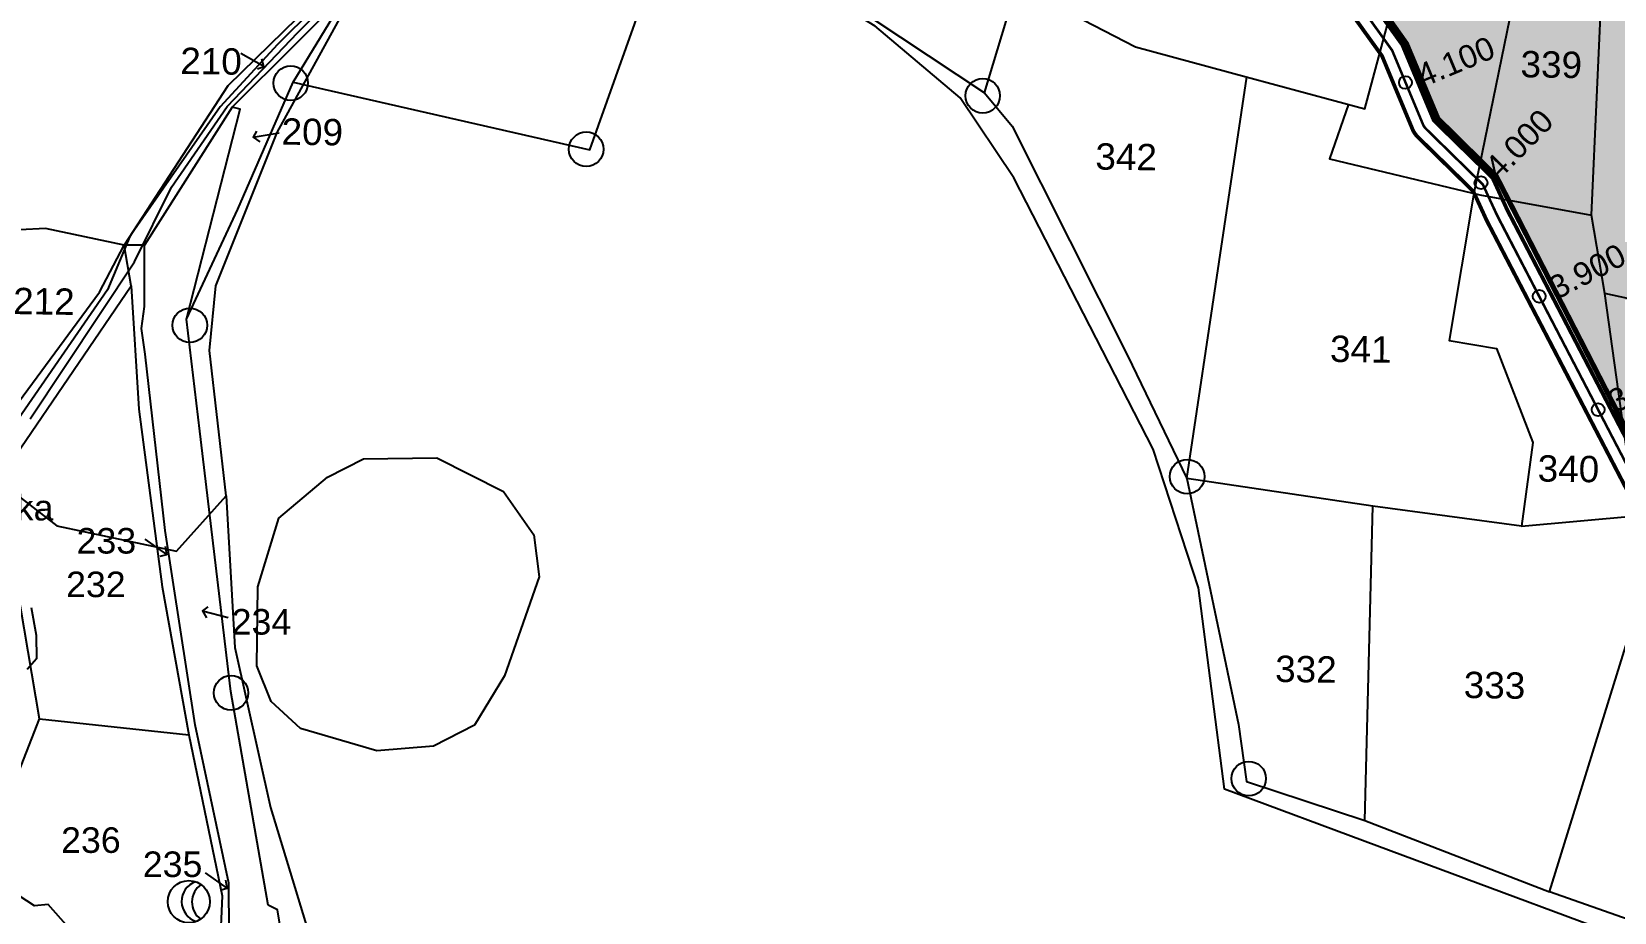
# Model space of a CAD drawing. Header units: inches. Extents: x 204181 to 273365, y 1587708 to 1600456.
# Drawn here: x 210124 to 211362, y 1593780 to 1594469 of the extents above; entities that cross this region are included whole.
import ezdxf
from ezdxf.enums import TextEntityAlignment as Align

# ---------------------------------------------------------------- set-up
doc = ezdxf.new("R2010")
doc.units = ezdxf.units.IN
doc.header["$LTSCALE"] = 15
doc.header["$MEASUREMENT"] = 0
doc.header["$PDMODE"] = 32
doc.header["$PDSIZE"] = 10
doc.linetypes.add('HIDDEN2', pattern=[0.1875, 0.125, -0.0625])
for name, color, linetype in [('BOUNDRY STONES', 240, 'Continuous'), ('CANAL1', 7, 'Continuous'), ('CSMark', 72, 'Continuous'), ('PLOT NOS', 7, 'Continuous'), ('PLOTS', 7, 'Continuous'), ('PLOTS NO', 7, 'Continuous'), ('ROADS', 1, 'Continuous'), ('STREAMS', 4, 'Continuous'), ('text2', 7, 'Continuous'), ('wells', 7, 'Continuous'), ('WUA-16', 3, 'Continuous')]:
    doc.layers.add(name, color=color, linetype=linetype)
doc.styles.add('FONT1', font='Arial')
doc.styles.get("Standard").update_dxf_attribs({"font": 'arial.ttf'})

# ---------------------------------------------------------------- blocks, each defined once
blk = doc.blocks.new('GGGGGFDGG')
at = {"layer": 'PLOTS NO', "color": 0}
for points in [[(17673.9, 8953.1), (17670.6, 8947.5), (17677, 8943.1)], [(17670.6, 8947.5), (17695.6, 8952)]]:
    blk.add_lwpolyline(points, dxfattribs=at)

msp = doc.modelspace()

# ---------------------------------------------------------------- hatches: boundary and pattern name
at = {"layer": 'PLOTS NO', "true_color": 0x7aafdf}
h = msp.add_hatch(dxfattribs=at)
h.set_pattern_fill('ANSI31', color=143)
h.set_pattern_definition([(45, (0, 0), (-0.088388347648, 0.088388347648), [])])
h.paths.add_polyline_path([(211520.5, 1593836.1), (211510.3, 1593869.4), (211493.3, 1593886.6), (211404.7, 1593974.8), (211402.8, 1593977.4), (211404.6, 1593997.3), (211413.3, 1594075.3), (211269.4, 1594355.6), (211223.8, 1594400.6), (211199.2, 1594459.3), (211124.7, 1594564.5), (211290.2, 1594678.3), (211398.5, 1594751.5), (211666.9, 1594943), (211644.1, 1594788.7), (211627.5, 1594685.4), (211728.8, 1594668.2), (211801.9, 1594653.4), (211801.1, 1594641.5), (211821, 1594568), (211832.2, 1594548.6), (211857.8, 1594531.6), (211878.1, 1594507.7), (211899.5, 1594476.7), (211914.9, 1594461.5), (211919.3, 1594452.4), (211956.8, 1594418.9), (211969.6, 1594334.7), (211981.7, 1594267.4), (211983.9, 1594225.6), (212009.2, 1594201.3), (212023.2, 1594166.4), (212048.5, 1594147.1), (212065.4, 1594136.5), (211976.9, 1593857), (211919.2, 1593927.5), (211870.6, 1593782.9), (211725.1, 1593837.5), (211591.1, 1593834.7)])

# ---------------------------------------------------------------- linework, layer by layer
at = {"layer": 'BOUNDRY STONES'}
for centre in [(210326.6, 1594428.4), (210867.8, 1594418.5), (210557.7, 1594376.7), (210247.7, 1594238.9), (211027.7, 1594120.5), (210279.9, 1593951.3), (211075.8, 1593884.2)]:
    msp.add_circle(centre, 13.5, dxfattribs=at)
at = {"layer": 'CANAL1', "color": 200, "linetype": 'ByBlock', "ltscale": 40, "const_width": 3}
for points in [[(211737.7, 1593496.2), (211539.1, 1593789.6), (211519.3, 1593811.2), (211509.4, 1593861.7, 0.150114), (211504.2, 1593871.6), (211403.2, 1593971.6, -0.228467), (211400, 1593980.6), (211409.6, 1594069, 0.148037), (211407.6, 1594079.8), (211278.1, 1594329), (211266.5, 1594354.3), (211220.6, 1594399.2), (211195.9, 1594458.4), (211118.3, 1594566.4), (211119.9, 1594567.5), (211506.2, 1594830.6), (211679.9, 1594955.2), (211728.2, 1595005.4), (211778.9, 1595026.9), (212032.4, 1595163.6), (212079.4, 1595177), (212227.9, 1595181.9, 0.16381), (212239.3, 1595186.1), (212287.5, 1595225.2)], [(211391.8, 1594071.3), (211261.9, 1594321), (211251.5, 1594343.7), (211208.2, 1594386.1, -0.100738), (211203.9, 1594392.4), (211180.1, 1594449.6), (211104.3, 1594555.1, -0.433224), (211109.7, 1594582.3), (211110.1, 1594582.5), (211495.8, 1594845.4)]]:
    msp.add_lwpolyline(points, format="xyb", dxfattribs=at)
at = {"layer": 'CANAL1', "color": 1, "linetype": 'HIDDEN2', "ltscale": 5, "const_width": 2}
msp.add_lwpolyline([(211399.6, 1594075.7), (211270, 1594325), (211259, 1594349), (211214.5, 1594392.6, -0.100738), (211212.2, 1594395.9), (211188, 1594454), (211111.6, 1594560.3, -0.433224), (211114.4, 1594574.6), (211115, 1594575), (211501, 1594838)], format="xyb", dxfattribs=at)
at = {"layer": 'CSMark', "linetype": 'Continuous'}
for p in [(211198.4, 1594428.9), (211257.5, 1594350.5), (211303, 1594261.6), (211349.1, 1594172.9)]:
    msp.add_point(p, dxfattribs=at)
at = {"layer": 'PLOTS'}
for points in [[(210328.5, 1594429.1), (210560.4, 1594376.3), (210609.2, 1594513.3), (210455.6, 1594590.9), (210478.2, 1594637.3), (210548.4, 1594720.8), (210636.2, 1594789.2), (210700.8, 1594839.6), (210830.9, 1594952.2), (210891.9, 1595010.2), (210927.1, 1595042.2), (210991.2, 1595109.5), (211051.7, 1595162.4), (211074.5, 1595175.4), (211091.1, 1595187.1), (211135.5, 1595236.1), (211166.5, 1595257.9), (211172.1, 1595280.1), (211201.7, 1595298.6)], [(210436.2, 1594596.1), (210364.3, 1594511.3), (210277.3, 1594426.2), (210196.4, 1594301.6), (210134.9, 1594314.6), (210094.4, 1594312.5), (210108.9, 1594445.9), (210100.6, 1594540.1), (210119.6, 1594590.1), (210161.1, 1594611.9)], [(210280.8, 1594409.6), (210379.4, 1594508), (210455.6, 1594590.9), (210436.2, 1594596.1)], [(210737.7, 1594508.3), (210869.1, 1594420.8), (210892.9, 1594499.6), (210946.3, 1594477.9), (210987.2, 1594456.8), (211073.9, 1594433.4), (211166.6, 1594408.4), (211194.6, 1594512.4), (211203.3, 1594544.5), (211189.2, 1594548.3), (211003.5, 1594586.6)], [(211290.7, 1594532.3), (211251.9, 1594342.2), (211232.5, 1594227), (211269.7, 1594220.7), (211297.9, 1594147.1), (211289.2, 1594081.7), (211378.6, 1594089.9), (211354.2, 1594263.9)], [(211544.9, 1594476.2), (211563.6, 1594472.6), (211522.2, 1594286.2), (211515.7, 1594251.8), (211458.5, 1594241), (211354.2, 1594263.9), (211343.9, 1594325.1), (211352.8, 1594521.5)], [(210245, 1594243.7), (210285.3, 1594329.8), (210328.5, 1594429.1), (210371.8, 1594500.4)], [(211289.2, 1594081.7), (211172.9, 1594097.5), (211027.5, 1594119.1), (211052.8, 1594288.6), (211074.3, 1594433.3)], [(210869.1, 1594420.8), (210890.9, 1594394.8), (210980.9, 1594215.2), (211027.5, 1594119.1), (211067.9, 1593926.6), (211074.1, 1593882), (211166.7, 1593851.5), (211172.9, 1594097.5)], [(210326.7, 1593718.7), (210316.3, 1593781.6), (210308.9, 1593785.1), (210279.8, 1593952.3), (210255.5, 1594156.2), (210245, 1594243.7), (210287, 1594408), (210280.8, 1594409.6), (210212.2, 1594301.6)], [(211153.8, 1594411.9), (211138.9, 1594369.1), (211256.7, 1594341), (211343.9, 1594325.1)], [(210047, 1594331.4), (210053.1, 1594160.2), (210107.3, 1594169.9), (210177, 1594264.9), (210196.4, 1594301.6)], [(209975.9, 1593992.1), (210011.2, 1594025.9), (210072.1, 1594105.9), (210111.6, 1594137.2), (210201.7, 1594269.7), (210196.4, 1594301.6)], [(210278.6, 1593724.8), (210278.1, 1593802.5), (210251.8, 1593926.2), (210228.4, 1594078.3), (210212.7, 1594216.4), (210209.9, 1594236.5), (210212.3, 1594253.6), (210212.2, 1594301.6), (210196.8, 1594301.6)], [(210201.7, 1594269.7), (210207.7, 1594173.2), (210226.1, 1594034.2), (210246.9, 1593918.4)], [(210130.2, 1593931), (210106.3, 1594071.4), (210111.6, 1594137.2)], [(211748.9, 1594127.9), (211745.7, 1594109.5), (211688.7, 1594095.1), (211686.1, 1594124.7), (211635.6, 1594123.4), (211605.7, 1594031), (211638.8, 1594033), (211579.8, 1593959), (211634.7, 1593939.3), (211644.2, 1593966.7), (211745, 1593934.4), (211795, 1593938.3), (211761.9, 1593863.9), (211725.1, 1593837.5), (211591.1, 1593834.7), (211469, 1593836.9), (211448.9, 1593747.1), (211311.1, 1593795.5), (211375.5, 1594003.2), (211497.9, 1593957.5), (211469, 1593836.9)], [(210466.9, 1593263.3), (210432.7, 1593321.6), (210413.6, 1593324), (210373.4, 1593340.1), (210328, 1593398.4), (210242.3, 1593508.4), (210247.3, 1593563.9), (210254.2, 1593641), (210220.6, 1593701.3), (210174.7, 1593743), (210137, 1593785.6), (210126.3, 1593784.6), (210114.3, 1593792.5), (210106.2, 1593879.5), (210113.9, 1593889.6), (210130.2, 1593931), (210246.9, 1593918.4), (210272.9, 1593792.5), (210270.1, 1593727.1), (210174.7, 1593743), (210134.3, 1593744.8), (209965.6, 1593771.1)], [(211166.7, 1593851.5), (211311.1, 1593795.5)]]:
    msp.add_lwpolyline(points, dxfattribs=at)
at = {"layer": 'ROADS', "color": 1}
for points in [[(211166.9, 1595305.6), (211147, 1595266.1), (211116, 1595230), (211070.5, 1595186.3), (211032.4, 1595156.2), (210979.2, 1595110.9), (210918.8, 1595048.8), (210892.7, 1595018.5), (210837.9, 1594967.7), (210773.1, 1594914.7), (210667.7, 1594828.8), (210557.7, 1594742.5), (210518.6, 1594704.3), (210447.8, 1594606.4), (210402.1, 1594544), (210316.3, 1594458.6), (210271.3, 1594409.8), (210200.8, 1594308.3), (210183.2, 1594266.6), (210113.7, 1594165.8)], [(210122.7, 1594165.8), (210204.4, 1594288.6), (210233.3, 1594347.1), (210277, 1594410.2), (210332.1, 1594468), (210412.8, 1594549.2), (210452.6, 1594603.2), (210491.9, 1594664.2), (210539.5, 1594715.5), (210580.5, 1594752.5), (210693.5, 1594842.3), (210807.7, 1594937.5), (210892.2, 1595014), (210982.4, 1595106.6), (211013.4, 1595135.9), (211097.2, 1595205.1), (211148.9, 1595256.2), (211176.4, 1595303.7)], [(210019.7, 1594325.4), (210034.6, 1594255.7), (210044.1, 1594229.6), (210074.5, 1594176.4), (210099.5, 1594116.2), (210143.7, 1594082.1), (210210.1, 1594068), (210237.3, 1594062.2), (210276, 1594105.4), (210263.2, 1594219.1), (210268, 1594269.8), (210316.1, 1594389.8), (210369.1, 1594486.6), (210450.2, 1594574.8), (210485.8, 1594565.1), (210572.8, 1594517.3), (210642.2, 1594505.6), (210743.4, 1594497.9), (210783.4, 1594473.1)], [(211423, 1593739.7), (211175.9, 1593831.7), (211057, 1593876), (211036.5, 1594033.6), (211001, 1594141.9), (210892.1, 1594354.3), (210850.1, 1594416.9), (210783.4, 1594473.1)], [(210300, 1593972.4), (210300.9, 1594034.2), (210317.4, 1594087.9), (210355.4, 1594120.2), (210383.6, 1594134.4), (210440.8, 1594135.3), (210493, 1594108.9), (210516.8, 1594075), (210521, 1594042), (210493.9, 1593964.6), (210470.3, 1593925.9), (210438.2, 1593909.7), (210393.9, 1593906), (210334.2, 1593923.5), (210311.2, 1593944.5), (210300, 1593972.4)], [(210276, 1594105.4), (210283, 1593986.8), (210310.7, 1593861.7), (210351.4, 1593727.7)]]:
    msp.add_lwpolyline(points, dxfattribs=at)
at = {"layer": 'STREAMS'}
msp.add_lwpolyline([(210123.5, 1594018.1), (210127.4, 1593996.4), (210127.7, 1593977.9), (210120.6, 1593969.6)], dxfattribs=at)
at = {"layer": 'text2', "linetype": 'Continuous'}
msp.add_lwpolyline([(212281.8, 1595232.2), (212231, 1595191), (212078, 1595186), (212029, 1595172), (211775, 1595035), (211723, 1595013), (211674, 1594962), (211501, 1594838), (211115, 1594575), (211107, 1594570), (211111.1, 1594561), (211188, 1594454), (211213, 1594394), (211259, 1594349), (211270, 1594325), (211270, 1594325), (211401, 1594073), (211390, 1593972), (211500, 1593863), (211511, 1593807), (211532, 1593784), (211731, 1593490)], dxfattribs=at)
at = {"layer": 'wells', "color": 0}
msp.add_circle((210246.9, 1593787.9), 16.5, dxfattribs=at)
for centre, start, end in [((210257.8, 1593788.1), 110.3257, 251.749), ((210265.8, 1593787.7), 124.2495, 234.5132)]:
    msp.add_arc(centre, 16.5, start, end, dxfattribs=at)
at = {"layer": 'WUA-16', "color": 17, "const_width": 4}
msp.add_lwpolyline([(211413.3, 1594075.3), (211269.4, 1594355.6), (211223.8, 1594400.6), (211199.2, 1594459.3), (211124.7, 1594564.5), (211290.2, 1594678.3), (211398.5, 1594751.5)], dxfattribs=at)

# ---------------------------------------------------------------- block references
at = {"layer": 'PLOT NOS'}
for p, xscale, yscale, zscale, rotation in [((225618.1, 1588907), 0.819321265613961, 0.819321265613961, 0.819321265613961, 134.632598190626), ((194041.8, 1593380.6), 0.8193212656139611, 0.8193212656139611, 0.8193212656139611, 335.386783012416), ((225665.4, 1588646), 0.819321265613961, 0.819321265613961, 0.819321265613961, 134.632598190626)]:
    msp.add_blockref('GGGGGFDGG', p, dxfattribs=dict(at, xscale=xscale, yscale=yscale, zscale=zscale, rotation=rotation))
at = {"layer": 'PLOTS NO', "xscale": 0.8193212656139611, "yscale": 0.8193212656139611, "zscale": 0.8193212656139611}
for p, rotation in [((226166.3, 1591007.4), 140.927968354264), ((195733.2, 1587227.7), 359.3195944379603)]:
    msp.add_blockref('GGGGGFDGG', p, dxfattribs=dict(at, rotation=rotation))

# ---------------------------------------------------------------- texts
at = {"layer": 'CSMark', "color": 1, "linetype": 'Continuous', "style": 'FONT1'}
for s, rotation, p in [('4.100', 22.6199, (211208.6, 1594433.2)), ('4.000', 45.6296, (211265.2, 1594358.4)), ('3.900', 27.4673, (211312.7, 1594266.7)), ('3.800', 27.4673, (211358.8, 1594177.9))]:
    msp.add_text(s, height=18, rotation=rotation, dxfattribs=at).set_placement(p, align=Align.MIDDLE_LEFT)
at = {"layer": 'PLOT NOS'}
for s, p in [('Pedda Vanka', (209973.3, 1594086.2)), ('233', (210159.1, 1594060.3)), ('232', (210150.9, 1594026.2)), ('234', (210280.4, 1593996.9)), ('236', (210147, 1593826.1)), ('235', (210210.9, 1593807.2))]:
    msp.add_text(s, height=20, dxfattribs=at).set_placement(p)
at = {"layer": 'PLOTS NO'}
for s, p in [('210', (210240.1, 1594435.6)), ('339', (211288.3, 1594433)), ('209', (210319.3, 1594380.3)), ('342', (210955.8, 1594360.8)), ('212', (210109.4, 1594247.7)), ('341', (211139.3, 1594210.3)), ('340', (211301.7, 1594116.7)), ('332', (211096.4, 1593959.9)), ('333', (211243.9, 1593947.3))]:
    msp.add_text(s, height=20.63, rotation=359.1609, dxfattribs=at).set_placement(p)

doc.saveas('drawing.dxf')
